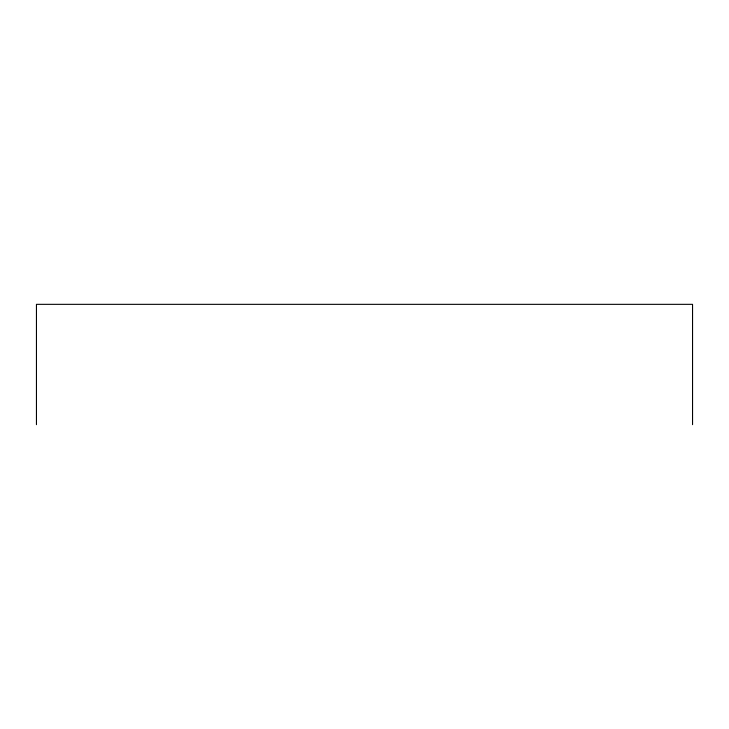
<?xml version="1.0" encoding="UTF-8"?>
<svg xmlns="http://www.w3.org/2000/svg" width="729" height="729" viewBox="0 0 729 729"><rect width="100%" height="100%" fill="white"/><g stroke="black" fill="none" stroke-linecap="round" stroke-linejoin="round"><path stroke-width="1.09" d="M692.55 424.661L692.55 304.339L36.45 304.339L36.45 424.661"/></g></svg>
